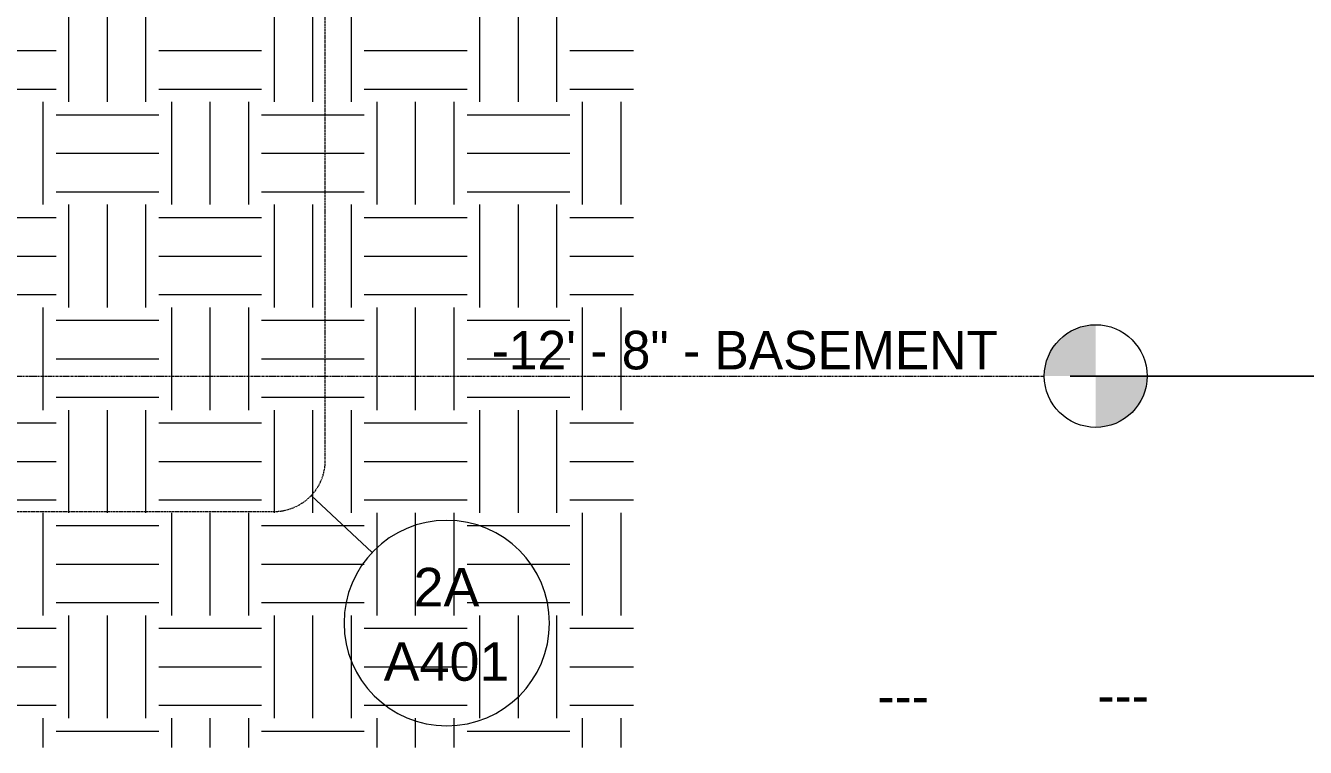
# Model space of a CAD drawing. Header units: inches. Extents: x 9661 to 16490, y -393 to 647.
# Drawn here: x 14890 to 15189, y -238.8 to -70.1 of the extents above; entities that cross this region are included whole.
import ezdxf

# ---------------------------------------------------------------- set-up
doc = ezdxf.new("R2010")
doc.units = ezdxf.units.IN
doc.header["$MEASUREMENT"] = 0
doc.linetypes.add('Dash Dot 3_16_', pattern=[0.3125, 0.1875, -0.0625, 0, -0.0625])
doc.linetypes.add('Grid Line 1_2_', pattern=[0.875, 0.5, -0.125, 0.125, -0.125])
for name, color, linetype, lineweight in [('0-4', 90, 'Continuous', 5), ('A-ANNO-DIMS', 211, 'Continuous', 9), ('A-ANNO-DIMS-96', 211, 'Continuous', 9), ('A-ANNO-SYMB', 150, 'Continuous', 9), ('A-ANNO-SYMB-1', 150, 'Dash Dot 3_16_', 9), ('A-FLOR-LEVL', 51, 'Continuous', 9), ('A-FLOR-LEVL-1', 51, 'Grid Line 1_2_', 9), ('C-TOPO-1', 45, 'Continuous', 9)]:
    doc.layers.add(name, color=color, linetype=linetype, lineweight=lineweight)
doc.styles.add('Arial', font='arial.ttf', dxfattribs={"height": 9})
doc.styles.add('Century Gothic', font='ufonts.com_century-gothic.ttf', dxfattribs={"height": 9})
doc.dimstyles.new('OD__1_8__Tol__', dxfattribs={"dimscale": 12, "dimtxt": 9.397514, "dimasz": 1, "dimexe": 0.75, "dimexo": 0.5, "dimgap": 0.125, "dimtad": 1, "dimdec": 3, "dimrnd": 0.125, "dimzin": 3, "dimdsep": 46, "dimlunit": 4, "dimtxsty": 'Century Gothic', "dimblk1": 'OBLIQUE', "dimblk2": 'OBLIQUE', "dimsah": 1, "dimcen": 0.09, "dimdle": 0.75, "dimazin": 0, "dimtfac": 1, "dimtdec": 4, "dimtix": 1, "dimtmove": 0, "dimatfit": 3, "dimfxl": 1, "dimtvp": 1, "dimtfill": 1, "dimfrac": 2, "dimtolj": 1, "dimtzin": 0, "dimarcsym": 2})
pattern_1 = [(0, (3257.106, 59.024), (24, 24), [24, -24]), (0, (3257.106, 68.024), (24, 24), [24, -24]), (0, (3257.106, 77.024), (24, 24), [24, -24]), (90, (3260.106, 80.024), (-24, 24), [24, -24]), (90, (3269.106, 80.024), (-24, 24), [24, -24]), (90, (3278.106, 80.024), (-24, 24), [24, -24])]

# ---------------------------------------------------------------- blocks, each defined once
blk = doc.blocks.new('CTR  - Topography_rvt-2-BUILDING SECTION - NORTH_SOUTH - LOOKING WEST')
at = {"layer": 'C-TOPO-1'}
h = blk.add_hatch(dxfattribs=at)
h.set_pattern_fill('FP_44', color=256, style=0, pattern_type=2)
h.set_pattern_definition(pattern_1)
h.paths.add_polyline_path([(3861.17, -238.79), (3957.17, -238.79), (3957.17, -55), (3885.92, -55), (3885.92, -43.59), (3862.54, -43.72), (3860.32, -32.29), (3832.32, -25.34), (3832.32, -158), (3837.32, -158.03), (3843.24, -161.45), (3847.82, -168), (3847.82, -180), (3839.32, -180), (3839.32, -182), (3832.32, -182), (3832.32, -238.79), (3843.91, -238.79)], flags=0)
h.paths.add_polyline_path([(3843.07, -177.09), (3843.87, -176.7), (3844.43, -176.01), (3844.63, -175.14), (3844.43, -174.27), (3843.87, -173.57), (3843.07, -173.19), (3842.18, -173.19), (3841.38, -173.57), (3840.83, -174.27), (3840.63, -175.14), (3840.83, -176.01), (3841.38, -176.7), (3842.18, -177.09)], flags=0)
h = blk.add_hatch(dxfattribs=at)
h.set_pattern_fill('FP_44', color=256, style=0, pattern_type=2)
h.set_pattern_definition(pattern_1)
h.paths.add_polyline_path([(3957.17, -238.79), (4064.23, -238.79), (4064.23, -52.56), (4054.2, -51.84), (4004.19, -48.43), (3988.19, -47.04), (3957.53, -44.82), (3957.17, -48.13), (3969.92, -48.13), (3969.17, -55), (3957.17, -55), (3957.17, -143.07)], flags=0)
h = blk.add_hatch(dxfattribs=at)
h.set_pattern_fill('FP_44', color=256, style=0, pattern_type=2)
h.set_pattern_definition(pattern_1)
h.paths.add_polyline_path([(4064.23, -238.79), (4071.98, -238.79), (4071.98, -52.98), (4064.23, -52.56), (4064.23, -143.07)], flags=0)
blk = doc.blocks.new('Level - Level Head - Circle-50818-BUILDING SECTION - NORTH_SOUTH - LOOKING WEST')
at = {"layer": 'A-FLOR-LEVL'}
h = blk.add_hatch(color=256, dxfattribs=at)
edge = h.paths.add_edge_path(flags=0)
edge.add_line((4179.96, 0), (4167.96, 0))
edge.add_arc((4179.96, 0), 12, 90, 180, ccw=False)
edge.add_line((4179.96, 12), (4179.96, 0))
h = blk.add_hatch(color=256, dxfattribs=at)
edge = h.paths.add_edge_path(flags=0)
edge.add_line((4179.96, -12), (4179.96, 0))
edge.add_line((4179.96, 0), (4191.96, 0))
edge.add_arc((4179.96, 0), 12, 270, 360, ccw=False)
blk.add_circle((4179.96, 0), 12, dxfattribs=at)
blk = doc.blocks.new('DIMBLOCK5-BUILDING SECTION - NORTH_SOUTH - LOOKING WEST')
at = {"layer": 'A-ANNO-DIMS-96', "lineweight": 50}
for p, q in [((15254.32, 0), (15248.32, 6)), ((15254.32, 0), (15260.32, -6)), ((15254.32, -152), (15248.32, -146)), ((15254.32, -152), (15260.32, -158))]:
    blk.add_line(p, q, dxfattribs=at)
at = {"layer": 'A-ANNO-DIMS-96'}
for p, q in [((15134.02, 0), (15263.32, 0)), ((15254.32, 0), (15134.02, 0)), ((15254.32, -161), (15254.32, 0)), ((15134.02, -152), (15263.32, -152)), ((15254.32, -152), (15134.02, -152))]:
    blk.add_line(p, q, dxfattribs=at)
at = {"layer": 'A-ANNO-DIMS-96', "color": 0, "insert": (15241.28, -95.24), "char_height": 9, "width": 46.1821, "attachment_point": 1, "rotation": 90, "line_spacing_factor": 0.984502, "style": 'Century Gothic', "bg_fill": 3, "box_fill_scale": 1.25, "bg_fill_color": 256, "bg_fill_true_color": 13158600, "bg_fill_transparency": 0}
blk.add_mtext('12\' - 8"', dxfattribs=at)
blk = doc.blocks.new('_Oblique')
at = {"color": 0, "linetype": 'ByBlock', "lineweight": -2}
blk.add_line((-0.5, -0.5), (0.5, 0.5), dxfattribs=at)
blk = doc.blocks.new('Section - Callout Head-565430-BUILDING SECTION - NORTH_SOUTH - LOOKING WEST')
at = {"layer": 'A-ANNO-SYMB'}
for start, end in [(0, 180), (180, 360)]:
    blk.add_arc((2413.63, -216.13), 24, start, end, dxfattribs=at)
at = {"layer": 'A-ANNO-SYMB', "insert": (3903.53, -210.52), "char_height": 9, "width": 15.453, "attachment_point": 1, "style": 'Century Gothic'}
blk.add_mtext('---', dxfattribs=at)

msp = doc.modelspace()

# ---------------------------------------------------------------- linework, layer by layer
at = {"layer": 'A-ANNO-SYMB'}
msp.add_line((14956.7564, -179.8935), (14970.933, -193.266), dxfattribs=at)
at = {"layer": 'A-ANNO-SYMB-1'}
for p, q in [((14960.0272, -171.6594), (14960.0272, 423.9366)), ((14767.6484, -183.6594), (14948.0272, -183.6594))]:
    msp.add_line(p, q, dxfattribs=at)
msp.add_arc((14948.0272, -171.6594), 12, 270, 0, dxfattribs=at)
at = {"layer": 'A-FLOR-LEVL-1'}
msp.add_line((12791.0002, -152), (15128.0162, -152), dxfattribs=at)

# ---------------------------------------------------------------- block references
at = {"layer": '0-4'}
msp.add_blockref('CTR  - Topography_rvt-2-BUILDING SECTION - NORTH_SOUTH - LOOKING WEST', (10960.0518, 0), dxfattribs=at)
at = {"layer": 'A-ANNO-SYMB'}
for p in [(12574.7654, 6.3994), (11185.4891, -11.6971), (11236.8922, -11.5562)]:
    msp.add_blockref('Section - Callout Head-565430-BUILDING SECTION - NORTH_SOUTH - LOOKING WEST', p, dxfattribs=at)
at = {"layer": 'A-FLOR-LEVL'}
msp.add_blockref('Level - Level Head - Circle-50818-BUILDING SECTION - NORTH_SOUTH - LOOKING WEST', (10960.0518, -152), dxfattribs=at)

# ---------------------------------------------------------------- texts
at = {"layer": 'A-ANNO-SYMB', "char_height": 9, "attachment_point": 1, "style": 'Arial'}
for s, insert, width in [('2A', (14980.6495, -196.835), 18.786), ('A401', (14973.6574, -214.2193), 35.754)]:
    msp.add_mtext(s, dxfattribs=dict(at, insert=insert, width=width))
at = {"layer": 'A-FLOR-LEVL', "insert": (14998.896, -141.4492), "char_height": 9, "width": 142.713, "attachment_point": 1, "style": 'Century Gothic'}
msp.add_mtext('-12\' - 8" - BASEMENT', dxfattribs=at)

# ---------------------------------------------------------------- next in the draw order: dimensions: what is measured, and where the dimension line sits
at = {"layer": 'A-ANNO-DIMS'}
dim = msp.add_linear_dim(base=(15254.3203, 0), p1=(15128.0162, -152), p2=(15128.0162, 0), angle=90, dimstyle='OD__1_8__Tol__', override={"dimpost": '<>', "dimfxl": 152}, dxfattribs=at)
dim.commit()
dim.dimension.update_dxf_attribs({"geometry": 'DIMBLOCK5-BUILDING SECTION - NORTH_SOUTH - LOOKING WEST', "text_midpoint": (15248.0939, -76)})

doc.saveas('drawing.dxf')
